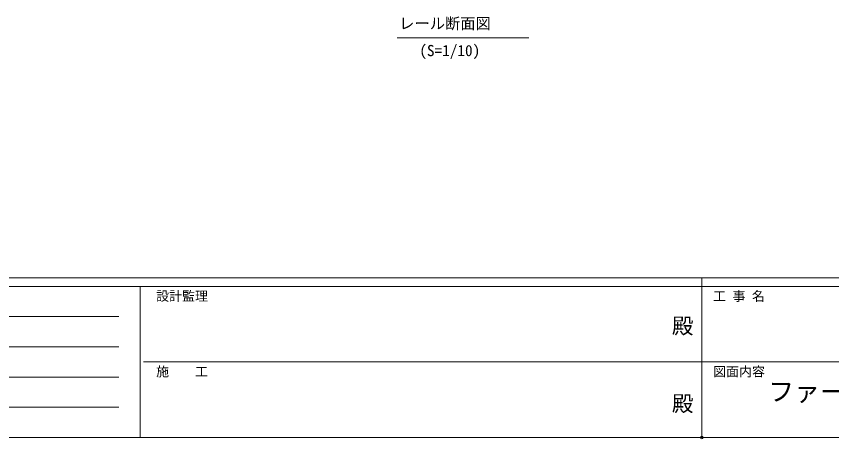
# Model space of a CAD drawing. Units: millimetres, scale not verified. Extents: x -41262 to 41888, y -7064 to 7244.
# Drawn here: x -14330 to -9610, y -7064 to -4617 of the extents above; entities that cross this region are included whole.
import ezdxf
from ezdxf.enums import TextEntityAlignment as Align

# ---------------------------------------------------------------- set-up
doc = ezdxf.new("R2010")
doc.units = ezdxf.units.MM
doc.header["$LTSCALE"] = 29
doc.header["$PDMODE"] = 32
doc.header["$PDSIZE"] = 14.5
doc.layers.add('0-1_USER1', color=7, linetype='Continuous', lineweight=9)
doc.layers.add('0-2_YKK_ZWAK', color=3, linetype='Continuous', lineweight=18)
doc.layers.add('0-4_YKK_12', color=7, linetype='Continuous')
doc.styles.add('ＭＳ ゴシック', font='')
doc.styles.get('ＭＳ ゴシック').set_extended_font_data('MS Gothic')

msp = doc.modelspace()

# ---------------------------------------------------------------- linework, layer by layer
at = {"layer": '0-1_USER1'}
msp.add_line((-12125.44, -4741.51), (-11362.82, -4741.51), dxfattribs=at)
at = {"layer": '0-2_YKK_ZWAK'}
for p, q in [((-612.48, -6131.25), (-20112.48, -6131.25)), ((-10362.48, -6131.25), (-10362.48, -7056.25)), ((-13612.48, -6181.25), (-20112.48, -6181.25)), ((-13612.48, -6181.25), (-13612.48, -7056.25)), ((-10362.48, -6181.25), (-13612.48, -6181.25)), ((-7112.48, -6181.25), (-10362.48, -6181.25)), ((-20006.23, -6356.25), (-13737.48, -6356.25)), ((-20006.23, -6531.25), (-13737.48, -6531.25)), ((-13593.73, -6618.75), (-10362.48, -6618.75)), ((-10362.48, -6618.75), (-7112.48, -6618.75)), ((-20006.23, -6706.25), (-13737.48, -6706.25)), ((-20006.23, -6881.25), (-13737.48, -6881.25)), ((-20112.48, -7056.25), (-13612.48, -7056.25)), ((-13612.48, -7056.25), (-10362.48, -7056.25)), ((-10362.48, -7056.25), (-7112.48, -7056.25))]:
    msp.add_line(p, q, dxfattribs=at)
msp.add_point((-10362.48, -7056.25), dxfattribs=at)

# ---------------------------------------------------------------- texts
at = {"layer": '0-1_USER1', "style": 'ＭＳ ゴシック'}
for s, p in [('レール断面図', (-12113.66, -4709.67)), ('(S=1/10)', (-11997.25, -4866.94))]:
    msp.add_text(s, height=64.76, dxfattribs=at).set_placement(p, align=Align.BOTTOM_LEFT)
at = {"layer": '0-2_YKK_ZWAK', "style": 'ＭＳ ゴシック'}
for s, height, p in [('設計監理', 54.99, (-13520.81, -6281.25)), ('工 事 名', 54.99, (-10296.85, -6281.25)), ('殿', 91.64, (-10535.52, -6483.12)), ('施\u3000\u3000工', 54.99, (-13520.81, -6718.75)), ('図面内容', 54.99, (-10296.85, -6718.75)), ('殿', 91.64, (-10535.52, -6933.12))]:
    msp.add_text(s, height=height, dxfattribs=at).set_placement(p, align=Align.BOTTOM_LEFT)
at = {"layer": '0-4_YKK_12', "style": 'ＭＳ ゴシック'}
msp.add_text('ファーストゲート\u3000連動門扉3連\u3000Ｈ14\u3000', height=110, dxfattribs=at).set_placement((-9978.07, -6878.36), align=Align.BOTTOM_LEFT)

doc.saveas('drawing.dxf')
